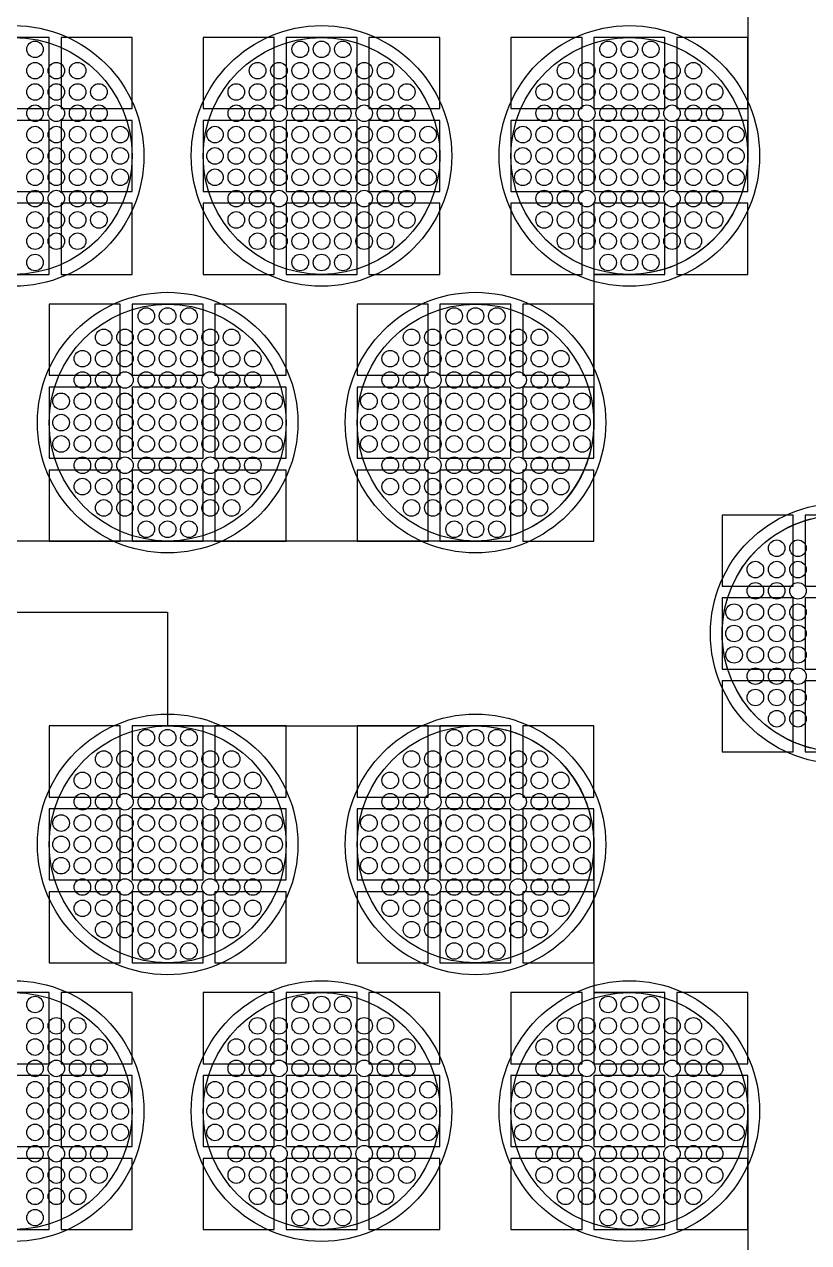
# Model space of a CAD drawing. Extents: x -49 to 54, y -38 to 38.
# Drawn here: x 2.12 to 5.43, y 14.71 to 19.85 of the extents above; entities that cross this region are included whole.
import ezdxf

# ---------------------------------------------------------------- set-up
doc = ezdxf.new("R2010")
doc.units = 0
for name, color, linetype in [('BACK_LAYER', 5, 'CONTINUOUS'), ('COND_LAYER_LOWER_ELECTRODE', 6, 'CONTINUOUS'), ('CONDUCTIVE_LAYER_BACK_LAYER', 2, 'CONTINUOUS'), ('EMITTER', 3, 'CONTINUOUS'), ('LOWER_ELECTRODE', 1, 'CONTINUOUS')]:
    doc.layers.add(name, color=color, linetype=linetype)

msp = doc.modelspace()

# ---------------------------------------------------------------- linework, layer by layer
at = {"layer": 'BACK_LAYER'}
for points in [[(1.9209, 19.4962), (2.2209, 19.4962), (2.2209, 19.7962), (1.9209, 19.7962)], [(2.2709, 19.4962), (2.5709, 19.4962), (2.5709, 19.7962), (2.2709, 19.7962)], [(2.8709, 19.4962), (3.1709, 19.4962), (3.1709, 19.7962), (2.8709, 19.7962)], [(3.2209, 19.4962), (3.5209, 19.4962), (3.5209, 19.7962), (3.2209, 19.7962)], [(3.5709, 19.4962), (3.8709, 19.4962), (3.8709, 19.7962), (3.5709, 19.7962)], [(4.1709, 19.4962), (4.4709, 19.4962), (4.4709, 19.7962), (4.1709, 19.7962)], [(4.5209, 19.4962), (4.8209, 19.4962), (4.8209, 19.7962), (4.5209, 19.7962)], [(4.8709, 19.4962), (5.1709, 19.4962), (5.1709, 19.7962), (4.8709, 19.7962)], [(1.9209, 19.1462), (2.2209, 19.1462), (2.2209, 19.4462), (1.9209, 19.4462)], [(2.2709, 19.1462), (2.5709, 19.1462), (2.5709, 19.4462), (2.2709, 19.4462)], [(2.8709, 19.1462), (3.1709, 19.1462), (3.1709, 19.4462), (2.8709, 19.4462)], [(3.2209, 19.1462), (3.5209, 19.1462), (3.5209, 19.4462), (3.2209, 19.4462)], [(3.5709, 19.1462), (3.8709, 19.1462), (3.8709, 19.4462), (3.5709, 19.4462)], [(4.1709, 19.1462), (4.4709, 19.1462), (4.4709, 19.4462), (4.1709, 19.4462)], [(4.5209, 19.1462), (4.8209, 19.1462), (4.8209, 19.4462), (4.5209, 19.4462)], [(4.8709, 19.1462), (5.1709, 19.1462), (5.1709, 19.4462), (4.8709, 19.4462)], [(1.9209, 18.7962), (2.2209, 18.7962), (2.2209, 19.0962), (1.9209, 19.0962)], [(2.2709, 18.7962), (2.5709, 18.7962), (2.5709, 19.0962), (2.2709, 19.0962)], [(2.8709, 18.7962), (3.1709, 18.7962), (3.1709, 19.0962), (2.8709, 19.0962)], [(3.2209, 18.7962), (3.5209, 18.7962), (3.5209, 19.0962), (3.2209, 19.0962)], [(3.5709, 18.7962), (3.8709, 18.7962), (3.8709, 19.0962), (3.5709, 19.0962)], [(4.1709, 18.7962), (4.4709, 18.7962), (4.4709, 19.0962), (4.1709, 19.0962)], [(4.5209, 18.7962), (4.8209, 18.7962), (4.8209, 19.0962), (4.5209, 19.0962)], [(4.8709, 18.7962), (5.1709, 18.7962), (5.1709, 19.0962), (4.8709, 19.0962)], [(2.2209, 18.3704), (2.5209, 18.3704), (2.5209, 18.6704), (2.2209, 18.6704)], [(2.5709, 18.3704), (2.8709, 18.3704), (2.8709, 18.6704), (2.5709, 18.6704)], [(2.9209, 18.3704), (3.2209, 18.3704), (3.2209, 18.6704), (2.9209, 18.6704)], [(3.5209, 18.3704), (3.8209, 18.3704), (3.8209, 18.6704), (3.5209, 18.6704)], [(3.8709, 18.3704), (4.1709, 18.3704), (4.1709, 18.6704), (3.8709, 18.6704)], [(4.2209, 18.3704), (4.5209, 18.3704), (4.5209, 18.6704), (4.2209, 18.6704)], [(2.2209, 18.0204), (2.5209, 18.0204), (2.5209, 18.3204), (2.2209, 18.3204)], [(2.5709, 18.0204), (2.8709, 18.0204), (2.8709, 18.3204), (2.5709, 18.3204)], [(2.9209, 18.0204), (3.2209, 18.0204), (3.2209, 18.3204), (2.9209, 18.3204)], [(3.5209, 18.0204), (3.8209, 18.0204), (3.8209, 18.3204), (3.5209, 18.3204)], [(3.8709, 18.0204), (4.1709, 18.0204), (4.1709, 18.3204), (3.8709, 18.3204)], [(4.2209, 18.0204), (4.5209, 18.0204), (4.5209, 18.3204), (4.2209, 18.3204)], [(2.2209, 17.6704), (2.5209, 17.6704), (2.5209, 17.9704), (2.2209, 17.9704)], [(2.5709, 17.6704), (2.8709, 17.6704), (2.8709, 17.9704), (2.5709, 17.9704)], [(2.9209, 17.6704), (3.2209, 17.6704), (3.2209, 17.9704), (2.9209, 17.9704)], [(3.5209, 17.6704), (3.8209, 17.6704), (3.8209, 17.9704), (3.5209, 17.9704)], [(3.8709, 17.6704), (4.1709, 17.6704), (4.1709, 17.9704), (3.8709, 17.9704)], [(4.2209, 17.6704), (4.5209, 17.6704), (4.5209, 17.9704), (4.2209, 17.9704)], [(5.0628, 17.4802), (5.3628, 17.4802), (5.3628, 17.7802), (5.0628, 17.7802)], [(5.4128, 17.4802), (5.7128, 17.4802), (5.7128, 17.7802), (5.4128, 17.7802)], [(5.0628, 17.1302), (5.3628, 17.1302), (5.3628, 17.4302), (5.0628, 17.4302)], [(5.4128, 17.1302), (5.7128, 17.1302), (5.7128, 17.4302), (5.4128, 17.4302)], [(5.0628, 16.7802), (5.3628, 16.7802), (5.3628, 17.0802), (5.0628, 17.0802)], [(5.4128, 16.7802), (5.7128, 16.7802), (5.7128, 17.0802), (5.4128, 17.0802)], [(2.2209, 16.59), (2.5209, 16.59), (2.5209, 16.89), (2.2209, 16.89)], [(2.5709, 16.59), (2.8709, 16.59), (2.8709, 16.89), (2.5709, 16.89)], [(2.9209, 16.59), (3.2209, 16.59), (3.2209, 16.89), (2.9209, 16.89)], [(3.5209, 16.59), (3.8209, 16.59), (3.8209, 16.89), (3.5209, 16.89)], [(3.8709, 16.59), (4.1709, 16.59), (4.1709, 16.89), (3.8709, 16.89)], [(4.2209, 16.59), (4.5209, 16.59), (4.5209, 16.89), (4.2209, 16.89)], [(2.2209, 16.24), (2.5209, 16.24), (2.5209, 16.54), (2.2209, 16.54)], [(2.5709, 16.24), (2.8709, 16.24), (2.8709, 16.54), (2.5709, 16.54)], [(2.9209, 16.24), (3.2209, 16.24), (3.2209, 16.54), (2.9209, 16.54)], [(3.5209, 16.24), (3.8209, 16.24), (3.8209, 16.54), (3.5209, 16.54)], [(3.8709, 16.24), (4.1709, 16.24), (4.1709, 16.54), (3.8709, 16.54)], [(4.2209, 16.24), (4.5209, 16.24), (4.5209, 16.54), (4.2209, 16.54)], [(2.2209, 15.89), (2.5209, 15.89), (2.5209, 16.19), (2.2209, 16.19)], [(2.5709, 15.89), (2.8709, 15.89), (2.8709, 16.19), (2.5709, 16.19)], [(2.9209, 15.89), (3.2209, 15.89), (3.2209, 16.19), (2.9209, 16.19)], [(3.5209, 15.89), (3.8209, 15.89), (3.8209, 16.19), (3.5209, 16.19)], [(3.8709, 15.89), (4.1709, 15.89), (4.1709, 16.19), (3.8709, 16.19)], [(4.2209, 15.89), (4.5209, 15.89), (4.5209, 16.19), (4.2209, 16.19)], [(1.9209, 15.4642), (2.2209, 15.4642), (2.2209, 15.7642), (1.9209, 15.7642)], [(2.2709, 15.4642), (2.5709, 15.4642), (2.5709, 15.7642), (2.2709, 15.7642)], [(2.8709, 15.4642), (3.1709, 15.4642), (3.1709, 15.7642), (2.8709, 15.7642)], [(3.2209, 15.4642), (3.5209, 15.4642), (3.5209, 15.7642), (3.2209, 15.7642)], [(3.5709, 15.4642), (3.8709, 15.4642), (3.8709, 15.7642), (3.5709, 15.7642)], [(4.1709, 15.4642), (4.4709, 15.4642), (4.4709, 15.7642), (4.1709, 15.7642)], [(4.5209, 15.4642), (4.8209, 15.4642), (4.8209, 15.7642), (4.5209, 15.7642)], [(4.8709, 15.4642), (5.1709, 15.4642), (5.1709, 15.7642), (4.8709, 15.7642)], [(1.9209, 15.1142), (2.2209, 15.1142), (2.2209, 15.4142), (1.9209, 15.4142)], [(2.2709, 15.1142), (2.5709, 15.1142), (2.5709, 15.4142), (2.2709, 15.4142)], [(2.8709, 15.1142), (3.1709, 15.1142), (3.1709, 15.4142), (2.8709, 15.4142)], [(3.2209, 15.1142), (3.5209, 15.1142), (3.5209, 15.4142), (3.2209, 15.4142)], [(3.5709, 15.1142), (3.8709, 15.1142), (3.8709, 15.4142), (3.5709, 15.4142)], [(4.1709, 15.1142), (4.4709, 15.1142), (4.4709, 15.4142), (4.1709, 15.4142)], [(4.5209, 15.1142), (4.8209, 15.1142), (4.8209, 15.4142), (4.5209, 15.4142)], [(4.8709, 15.1142), (5.1709, 15.1142), (5.1709, 15.4142), (4.8709, 15.4142)], [(1.9209, 14.7642), (2.2209, 14.7642), (2.2209, 15.0642), (1.9209, 15.0642)], [(2.2709, 14.7642), (2.5709, 14.7642), (2.5709, 15.0642), (2.2709, 15.0642)], [(2.8709, 14.7642), (3.1709, 14.7642), (3.1709, 15.0642), (2.8709, 15.0642)], [(3.2209, 14.7642), (3.5209, 14.7642), (3.5209, 15.0642), (3.2209, 15.0642)], [(3.5709, 14.7642), (3.8709, 14.7642), (3.8709, 15.0642), (3.5709, 15.0642)], [(4.1709, 14.7642), (4.4709, 14.7642), (4.4709, 15.0642), (4.1709, 15.0642)], [(4.5209, 14.7642), (4.8209, 14.7642), (4.8209, 15.0642), (4.5209, 15.0642)], [(4.8709, 14.7642), (5.1709, 14.7642), (5.1709, 15.0642), (4.8709, 15.0642)]]:
    msp.add_lwpolyline(points, close=True, dxfattribs=at)
at = {"layer": 'COND_LAYER_LOWER_ELECTRODE'}
for centre in [(2.0709, 19.2962), (3.3709, 19.2962), (4.6709, 19.2962), (2.7209, 18.1704), (4.0209, 18.1704), (5.5628, 17.2802), (2.7209, 16.39), (4.0209, 16.39), (2.0709, 15.2642), (3.3709, 15.2642), (4.6709, 15.2642)]:
    msp.add_circle(centre, 0.55, dxfattribs=at)
at = {"layer": 'CONDUCTIVE_LAYER_BACK_LAYER'}
for points in [[(5.1709, 19.9222), (5.1709, 19.2962), (5.1705, 19.2764), (5.1693, 19.2565), (5.1674, 19.2367), (5.1646, 19.217), (5.1611, 19.1975), (5.1568, 19.1781), (5.1517, 19.1589), (5.1458, 19.1398), (5.1392, 19.1211), (5.1319, 19.1026), (5.1238, 19.0844), (5.1151, 19.0666), (5.1056, 19.0491), (5.0954, 19.032), (5.0846, 19.0154), (5.0731, 18.9991), (5.061, 18.9834), (5.0482, 18.9681), (5.0349, 18.9534), (5.021, 18.9392), (5.0065, 18.9256), (4.9915, 18.9125), (4.976, 18.9001), (4.96, 18.8883), (4.9435, 18.8771), (4.9266, 18.8666), (4.9094, 18.8568), (4.8917, 18.8476), (4.8737, 18.8392), (4.8554, 18.8315), (4.8367, 18.8245), (4.8179, 18.8183), (4.7987, 18.8129), (4.7794, 18.8082), (4.7599, 18.8042), (4.7403, 18.8011), (4.7206, 18.7987), (4.7007, 18.7971), (4.6809, 18.7963), (4.5209, 18.7963), (4.5209, 18.1704), (4.5205, 18.1505), (4.5193, 18.1307), (4.5174, 18.1109), (4.5146, 18.0912), (4.5111, 18.0717), (4.5068, 18.0522), (4.5017, 18.033), (4.4958, 18.014), (4.4892, 17.9953), (4.4819, 17.9768), (4.4738, 17.9586), (4.4651, 17.9408), (4.4556, 17.9233), (4.4454, 17.9062), (4.4346, 17.8895), (4.4231, 17.8733), (4.411, 17.8576), (4.3982, 17.8423), (4.3849, 17.8276), (4.371, 17.8134), (4.3565, 17.7997), (4.3415, 17.7867), (4.326, 17.7742), (4.31, 17.7624), (4.2935, 17.7513), (4.2766, 17.7408), (4.2594, 17.7309), (4.2417, 17.7218), (4.2237, 17.7134), (4.2054, 17.7057), (4.1867, 17.6987), (4.1679, 17.6925), (4.1487, 17.687), (4.1294, 17.6823), (4.1099, 17.6784), (4.0903, 17.6752), (4.0706, 17.6729), (4.0507, 17.6713), (4.0309, 17.6705), (1.411, 17.6705)], [(5.435, 16.7968), (5.4159, 16.8023), (5.397, 16.8085), (5.3784, 16.8155), (5.36, 16.8232), (5.342, 16.8316), (5.3244, 16.8407), (5.3071, 16.8506), (5.2902, 16.8611), (5.2737, 16.8722), (5.2578, 16.884), (5.2422, 16.8965), (5.2272, 16.9095), (5.2128, 16.9232), (5.1988, 16.9374), (5.1855, 16.9521), (5.1728, 16.9674), (5.1606, 16.9831), (5.1491, 16.9993), (5.1383, 17.016), (5.1281, 17.0331), (5.1186, 17.0506), (5.1099, 17.0684), (5.1018, 17.0866), (5.0945, 17.1051), (5.0879, 17.1238), (5.082, 17.1428), (5.077, 17.162), (5.0726, 17.1815), (5.0691, 17.201), (5.0663, 17.2207), (5.0644, 17.2405), (5.0632, 17.2603), (5.0628, 17.2802), (5.0632, 17.3001), (5.0644, 17.3199), (5.0663, 17.3397), (5.0691, 17.3594), (5.0726, 17.379), (5.077, 17.3984), (5.082, 17.4176), (5.0879, 17.4366), (5.0945, 17.4554), (5.1018, 17.4739), (5.1099, 17.492), (5.1186, 17.5099), (5.1281, 17.5273), (5.1383, 17.5444), (5.1491, 17.5611), (5.1606, 17.5773), (5.1728, 17.5931), (5.1855, 17.6083), (5.1988, 17.6231), (5.2128, 17.6373), (5.2272, 17.6509), (5.2422, 17.664), (5.2578, 17.6764), (5.2737, 17.6882), (5.2902, 17.6994), (5.3071, 17.7099), (5.3244, 17.7197), (5.342, 17.7288), (5.36, 17.7373), (5.3784, 17.745), (5.397, 17.7519), (5.4159, 17.7581), (5.435, 17.7636)], [(0.964, 17.3704), (2.7209, 17.3704), (2.7209, 16.8899), (4.0309, 16.8899), (4.0507, 16.8891), (4.0706, 16.8876), (4.0903, 16.8852), (4.1099, 16.882), (4.1294, 16.8781), (4.1487, 16.8734), (4.1679, 16.868), (4.1867, 16.8617), (4.2054, 16.8548), (4.2237, 16.8471), (4.2417, 16.8386), (4.2594, 16.8295), (4.2766, 16.8197), (4.2935, 16.8092), (4.31, 16.798), (4.326, 16.7862), (4.3415, 16.7738), (4.3565, 16.7607), (4.371, 16.7471), (4.3849, 16.7329), (4.3982, 16.7181), (4.411, 16.7029), (4.4231, 16.6871), (4.4346, 16.6709), (4.4454, 16.6542), (4.4556, 16.6372), (4.4651, 16.6197), (4.4738, 16.6018), (4.4819, 16.5837), (4.4892, 16.5652), (4.4958, 16.5464), (4.5017, 16.5274), (4.5068, 16.5082), (4.5111, 16.4888), (4.5146, 16.4692), (4.5174, 16.4495), (4.5193, 16.4298), (4.5205, 16.4099), (4.5209, 16.39), (4.5209, 15.7641), (4.6809, 15.7641), (4.7007, 15.7633), (4.7206, 15.7617), (4.7403, 15.7594), (4.7599, 15.7562), (4.7794, 15.7523), (4.7987, 15.7476), (4.8179, 15.7421), (4.8367, 15.7359), (4.8554, 15.7289), (4.8737, 15.7212), (4.8917, 15.7128), (4.9094, 15.7037), (4.9266, 15.6939), (4.9435, 15.6834), (4.96, 15.6722), (4.976, 15.6604), (4.9915, 15.6479), (5.0065, 15.6349), (5.021, 15.6212), (5.0349, 15.607), (5.0482, 15.5923), (5.061, 15.577), (5.0731, 15.5613), (5.0846, 15.5451), (5.0954, 15.5284), (5.1056, 15.5113), (5.1151, 15.4938), (5.1238, 15.476), (5.1319, 15.4578), (5.1392, 15.4394), (5.1458, 15.4206), (5.1517, 15.4016), (5.1568, 15.3824), (5.1611, 15.363), (5.1646, 15.3434), (5.1674, 15.3237), (5.1693, 15.3039), (5.1705, 15.2841), (5.1709, 15.2642), (5.1709, 14.6383)]]:
    msp.add_lwpolyline(points, dxfattribs=at)
at = {"layer": 'EMITTER'}
for centre in [(2.0709, 19.2962), (3.3709, 19.2962), (4.6709, 19.2962), (2.7209, 18.1704), (4.0209, 18.1704), (5.5628, 17.2802), (2.7209, 16.39), (4.0209, 16.39), (2.0709, 15.2642), (3.3709, 15.2642), (4.6709, 15.2642)]:
    msp.add_circle(centre, 0.5, dxfattribs=at)
at = {"layer": 'LOWER_ELECTRODE'}
for centre in [(2.1609, 19.7462), (3.2809, 19.7462), (3.3709, 19.7462), (3.4609, 19.7462), (4.5809, 19.7462), (4.6709, 19.7462), (4.7609, 19.7462), (2.1609, 19.6562), (2.2509, 19.6562), (2.3409, 19.6562), (3.1009, 19.6562), (3.1909, 19.6562), (3.2809, 19.6562), (3.3709, 19.6562), (3.4609, 19.6562), (3.5509, 19.6562), (3.6409, 19.6562), (4.4009, 19.6562), (4.4909, 19.6562), (4.5809, 19.6562), (4.6709, 19.6562), (4.7609, 19.6562), (4.8509, 19.6562), (4.9409, 19.6562), (2.1609, 19.5662), (2.2509, 19.5662), (2.3409, 19.5662), (2.4309, 19.5662), (3.0109, 19.5662), (3.1009, 19.5662), (3.1909, 19.5662), (3.2809, 19.5662), (3.3709, 19.5662), (3.4609, 19.5662), (3.5509, 19.5662), (3.6409, 19.5662), (3.7309, 19.5662), (4.3109, 19.5662), (4.4009, 19.5662), (4.4909, 19.5662), (4.5809, 19.5662), (4.6709, 19.5662), (4.7609, 19.5662), (4.8509, 19.5662), (4.9409, 19.5662), (5.0309, 19.5662), (2.1609, 19.4762), (2.2509, 19.4762), (2.3409, 19.4762), (2.4309, 19.4762), (3.0109, 19.4762), (3.1009, 19.4762), (3.1909, 19.4762), (3.2809, 19.4762), (3.3709, 19.4762), (3.4609, 19.4762), (3.5509, 19.4762), (3.6409, 19.4762), (3.7309, 19.4762), (4.3109, 19.4762), (4.4009, 19.4762), (4.4909, 19.4762), (4.5809, 19.4762), (4.6709, 19.4762), (4.7609, 19.4762), (4.8509, 19.4762), (4.9409, 19.4762), (5.0309, 19.4762), (2.1609, 19.3862), (2.2509, 19.3862), (2.3409, 19.3862), (2.4309, 19.3862), (2.5209, 19.3862), (2.9209, 19.3862), (3.0109, 19.3862), (3.1009, 19.3862), (3.1909, 19.3862), (3.2809, 19.3862), (3.3709, 19.3862), (3.4609, 19.3862), (3.5509, 19.3862), (3.6409, 19.3862), (3.7309, 19.3862), (3.8209, 19.3862), (4.2209, 19.3862), (4.3109, 19.3862), (4.4009, 19.3862), (4.4909, 19.3862), (4.5809, 19.3862), (4.6709, 19.3862), (4.7609, 19.3862), (4.8509, 19.3862), (4.9409, 19.3862), (5.0309, 19.3862), (5.1209, 19.3862), (2.1609, 19.2962), (2.2509, 19.2962), (2.3409, 19.2962), (2.4309, 19.2962), (2.5209, 19.2962), (2.9209, 19.2962), (3.0109, 19.2962), (3.1009, 19.2962), (3.1909, 19.2962), (3.2809, 19.2962), (3.3709, 19.2962), (3.4609, 19.2962), (3.5509, 19.2962), (3.6409, 19.2962), (3.7309, 19.2962), (3.8209, 19.2962), (4.2209, 19.2962), (4.3109, 19.2962), (4.4009, 19.2962), (4.4909, 19.2962), (4.5809, 19.2962), (4.6709, 19.2962), (4.7609, 19.2962), (4.8509, 19.2962), (4.9409, 19.2962), (5.0309, 19.2962), (5.1209, 19.2962), (2.1609, 19.2062), (2.2509, 19.2062), (2.3409, 19.2062), (2.4309, 19.2062), (2.5209, 19.2062), (2.9209, 19.2062), (3.0109, 19.2062), (3.1009, 19.2062), (3.1909, 19.2062), (3.2809, 19.2062), (3.3709, 19.2062), (3.4609, 19.2062), (3.5509, 19.2062), (3.6409, 19.2062), (3.7309, 19.2062), (3.8209, 19.2062), (4.2209, 19.2062), (4.3109, 19.2062), (4.4009, 19.2062), (4.4909, 19.2062), (4.5809, 19.2062), (4.6709, 19.2062), (4.7609, 19.2062), (4.8509, 19.2062), (4.9409, 19.2062), (5.0309, 19.2062), (5.1209, 19.2062), (2.1609, 19.1162), (2.2509, 19.1162), (2.3409, 19.1162), (2.4309, 19.1162), (3.0109, 19.1162), (3.1009, 19.1162), (3.1909, 19.1162), (3.2809, 19.1162), (3.3709, 19.1162), (3.4609, 19.1162), (3.5509, 19.1162), (3.6409, 19.1162), (3.7309, 19.1162), (4.3109, 19.1162), (4.4009, 19.1162), (4.4909, 19.1162), (4.5809, 19.1162), (4.6709, 19.1162), (4.7609, 19.1162), (4.8509, 19.1162), (4.9409, 19.1162), (5.0309, 19.1162), (2.1609, 19.0262), (2.2509, 19.0262), (2.3409, 19.0262), (2.4309, 19.0262), (3.0109, 19.0262), (3.1009, 19.0262), (3.1909, 19.0262), (3.2809, 19.0262), (3.3709, 19.0262), (3.4609, 19.0262), (3.5509, 19.0262), (3.6409, 19.0262), (3.7309, 19.0262), (4.3109, 19.0262), (4.4009, 19.0262), (4.4909, 19.0262), (4.5809, 19.0262), (4.6709, 19.0262), (4.7609, 19.0262), (4.8509, 19.0262), (4.9409, 19.0262), (5.0309, 19.0262), (2.1609, 18.9362), (2.2509, 18.9362), (2.3409, 18.9362), (3.1009, 18.9362), (3.1909, 18.9362), (3.2809, 18.9362), (3.3709, 18.9362), (3.4609, 18.9362), (3.5509, 18.9362), (3.6409, 18.9362), (4.4009, 18.9362), (4.4909, 18.9362), (4.5809, 18.9362), (4.6709, 18.9362), (4.7609, 18.9362), (4.8509, 18.9362), (4.9409, 18.9362), (2.1609, 18.8462), (3.2809, 18.8462), (3.3709, 18.8462), (3.4609, 18.8462), (4.5809, 18.8462), (4.6709, 18.8462), (4.7609, 18.8462), (2.6309, 18.6204), (2.7209, 18.6204), (2.8109, 18.6204), (3.9309, 18.6204), (4.0209, 18.6204), (4.1109, 18.6204), (2.4509, 18.5304), (2.5409, 18.5304), (2.6309, 18.5304), (2.7209, 18.5304), (2.8109, 18.5304), (2.9009, 18.5304), (2.9909, 18.5304), (3.7509, 18.5304), (3.8409, 18.5304), (3.9309, 18.5304), (4.0209, 18.5304), (4.1109, 18.5304), (4.2009, 18.5304), (4.2909, 18.5304), (2.3609, 18.4404), (2.4509, 18.4404), (2.5409, 18.4404), (2.6309, 18.4404), (2.7209, 18.4404), (2.8109, 18.4404), (2.9009, 18.4404), (2.9909, 18.4404), (3.0809, 18.4404), (3.6609, 18.4404), (3.7509, 18.4404), (3.8409, 18.4404), (3.9309, 18.4404), (4.0209, 18.4404), (4.1109, 18.4404), (4.2009, 18.4404), (4.2909, 18.4404), (4.3809, 18.4404), (2.3609, 18.3504), (2.4509, 18.3504), (2.5409, 18.3504), (2.6309, 18.3504), (2.7209, 18.3504), (2.8109, 18.3504), (2.9009, 18.3504), (2.9909, 18.3504), (3.0809, 18.3504), (3.6609, 18.3504), (3.7509, 18.3504), (3.8409, 18.3504), (3.9309, 18.3504), (4.0209, 18.3504), (4.1109, 18.3504), (4.2009, 18.3504), (4.2909, 18.3504), (4.3809, 18.3504), (2.2709, 18.2604), (2.3609, 18.2604), (2.4509, 18.2604), (2.5409, 18.2604), (2.6309, 18.2604), (2.7209, 18.2604), (2.8109, 18.2604), (2.9009, 18.2604), (2.9909, 18.2604), (3.0809, 18.2604), (3.1709, 18.2604), (3.5709, 18.2604), (3.6609, 18.2604), (3.7509, 18.2604), (3.8409, 18.2604), (3.9309, 18.2604), (4.0209, 18.2604), (4.1109, 18.2604), (4.2009, 18.2604), (4.2909, 18.2604), (4.3809, 18.2604), (4.4709, 18.2604), (2.2709, 18.1704), (2.3609, 18.1704), (2.4509, 18.1704), (2.5409, 18.1704), (2.6309, 18.1704), (2.7209, 18.1704), (2.8109, 18.1704), (2.9009, 18.1704), (2.9909, 18.1704), (3.0809, 18.1704), (3.1709, 18.1704), (3.5709, 18.1704), (3.6609, 18.1704), (3.7509, 18.1704), (3.8409, 18.1704), (3.9309, 18.1704), (4.0209, 18.1704), (4.1109, 18.1704), (4.2009, 18.1704), (4.2909, 18.1704), (4.3809, 18.1704), (4.4709, 18.1704), (2.2709, 18.0804), (2.3609, 18.0804), (2.4509, 18.0804), (2.5409, 18.0804), (2.6309, 18.0804), (2.7209, 18.0804), (2.8109, 18.0804), (2.9009, 18.0804), (2.9909, 18.0804), (3.0809, 18.0804), (3.1709, 18.0804), (3.5709, 18.0804), (3.6609, 18.0804), (3.7509, 18.0804), (3.8409, 18.0804), (3.9309, 18.0804), (4.0209, 18.0804), (4.1109, 18.0804), (4.2009, 18.0804), (4.2909, 18.0804), (4.3809, 18.0804), (4.4709, 18.0804), (2.3609, 17.9904), (2.4509, 17.9904), (2.5409, 17.9904), (2.6309, 17.9904), (2.7209, 17.9904), (2.8109, 17.9904), (2.9009, 17.9904), (2.9909, 17.9904), (3.0809, 17.9904), (3.6609, 17.9904), (3.7509, 17.9904), (3.8409, 17.9904), (3.9309, 17.9904), (4.0209, 17.9904), (4.1109, 17.9904), (4.2009, 17.9904), (4.2909, 17.9904), (4.3809, 17.9904), (2.3609, 17.9004), (2.4509, 17.9004), (2.5409, 17.9004), (2.6309, 17.9004), (2.7209, 17.9004), (2.8109, 17.9004), (2.9009, 17.9004), (2.9909, 17.9004), (3.0809, 17.9004), (3.6609, 17.9004), (3.7509, 17.9004), (3.8409, 17.9004), (3.9309, 17.9004), (4.0209, 17.9004), (4.1109, 17.9004), (4.2009, 17.9004), (4.2909, 17.9004), (4.3809, 17.9004), (2.4509, 17.8104), (2.5409, 17.8104), (2.6309, 17.8104), (2.7209, 17.8104), (2.8109, 17.8104), (2.9009, 17.8104), (2.9909, 17.8104), (3.7509, 17.8104), (3.8409, 17.8104), (3.9309, 17.8104), (4.0209, 17.8104), (4.1109, 17.8104), (4.2009, 17.8104), (4.2909, 17.8104), (2.6309, 17.7204), (2.7209, 17.7204), (2.8109, 17.7204), (3.9309, 17.7204), (4.0209, 17.7204), (4.1109, 17.7204), (5.2928, 17.6402), (5.3828, 17.6402), (5.2028, 17.5502), (5.2928, 17.5502), (5.3828, 17.5502), (5.2028, 17.4602), (5.2928, 17.4602), (5.3828, 17.4602), (5.1128, 17.3702), (5.2028, 17.3702), (5.2928, 17.3702), (5.3828, 17.3702), (5.1128, 17.2802), (5.2028, 17.2802), (5.2928, 17.2802), (5.3828, 17.2802), (5.1128, 17.1902), (5.2028, 17.1902), (5.2928, 17.1902), (5.3828, 17.1902), (5.2028, 17.1002), (5.2928, 17.1002), (5.3828, 17.1002), (5.2028, 17.0102), (5.2928, 17.0102), (5.3828, 17.0102), (5.2928, 16.9202), (5.3828, 16.9202), (2.6309, 16.84), (2.7209, 16.84), (2.8109, 16.84), (3.9309, 16.84), (4.0209, 16.84), (4.1109, 16.84), (2.4509, 16.75), (2.5409, 16.75), (2.6309, 16.75), (2.7209, 16.75), (2.8109, 16.75), (2.9009, 16.75), (2.9909, 16.75), (3.7509, 16.75), (3.8409, 16.75), (3.9309, 16.75), (4.0209, 16.75), (4.1109, 16.75), (4.2009, 16.75), (4.2909, 16.75), (2.3609, 16.66), (2.4509, 16.66), (2.5409, 16.66), (2.6309, 16.66), (2.7209, 16.66), (2.8109, 16.66), (2.9009, 16.66), (2.9909, 16.66), (3.0809, 16.66), (3.6609, 16.66), (3.7509, 16.66), (3.8409, 16.66), (3.9309, 16.66), (4.0209, 16.66), (4.1109, 16.66), (4.2009, 16.66), (4.2909, 16.66), (4.3809, 16.66), (2.3609, 16.57), (2.4509, 16.57), (2.5409, 16.57), (2.6309, 16.57), (2.7209, 16.57), (2.8109, 16.57), (2.9009, 16.57), (2.9909, 16.57), (3.0809, 16.57), (3.6609, 16.57), (3.7509, 16.57), (3.8409, 16.57), (3.9309, 16.57), (4.0209, 16.57), (4.1109, 16.57), (4.2009, 16.57), (4.2909, 16.57), (4.3809, 16.57), (2.2709, 16.48), (2.3609, 16.48), (2.4509, 16.48), (2.5409, 16.48), (2.6309, 16.48), (2.7209, 16.48), (2.8109, 16.48), (2.9009, 16.48), (2.9909, 16.48), (3.0809, 16.48), (3.1709, 16.48), (3.5709, 16.48), (3.6609, 16.48), (3.7509, 16.48), (3.8409, 16.48), (3.9309, 16.48), (4.0209, 16.48), (4.1109, 16.48), (4.2009, 16.48), (4.2909, 16.48), (4.3809, 16.48), (4.4709, 16.48), (2.2709, 16.39), (2.3609, 16.39), (2.4509, 16.39), (2.5409, 16.39), (2.6309, 16.39), (2.7209, 16.39), (2.8109, 16.39), (2.9009, 16.39), (2.9909, 16.39), (3.0809, 16.39), (3.1709, 16.39), (3.5709, 16.39), (3.6609, 16.39), (3.7509, 16.39), (3.8409, 16.39), (3.9309, 16.39), (4.0209, 16.39), (4.1109, 16.39), (4.2009, 16.39), (4.2909, 16.39), (4.3809, 16.39), (4.4709, 16.39), (2.2709, 16.3), (2.3609, 16.3), (2.4509, 16.3), (2.5409, 16.3), (2.6309, 16.3), (2.7209, 16.3), (2.8109, 16.3), (2.9009, 16.3), (2.9909, 16.3), (3.0809, 16.3), (3.1709, 16.3), (3.5709, 16.3), (3.6609, 16.3), (3.7509, 16.3), (3.8409, 16.3), (3.9309, 16.3), (4.0209, 16.3), (4.1109, 16.3), (4.2009, 16.3), (4.2909, 16.3), (4.3809, 16.3), (4.4709, 16.3), (2.3609, 16.21), (2.4509, 16.21), (2.5409, 16.21), (2.6309, 16.21), (2.7209, 16.21), (2.8109, 16.21), (2.9009, 16.21), (2.9909, 16.21), (3.0809, 16.21), (3.6609, 16.21), (3.7509, 16.21), (3.8409, 16.21), (3.9309, 16.21), (4.0209, 16.21), (4.1109, 16.21), (4.2009, 16.21), (4.2909, 16.21), (4.3809, 16.21), (2.3609, 16.12), (2.4509, 16.12), (2.5409, 16.12), (2.6309, 16.12), (2.7209, 16.12), (2.8109, 16.12), (2.9009, 16.12), (2.9909, 16.12), (3.0809, 16.12), (3.6609, 16.12), (3.7509, 16.12), (3.8409, 16.12), (3.9309, 16.12), (4.0209, 16.12), (4.1109, 16.12), (4.2009, 16.12), (4.2909, 16.12), (4.3809, 16.12), (2.4509, 16.03), (2.5409, 16.03), (2.6309, 16.03), (2.7209, 16.03), (2.8109, 16.03), (2.9009, 16.03), (2.9909, 16.03), (3.7509, 16.03), (3.8409, 16.03), (3.9309, 16.03), (4.0209, 16.03), (4.1109, 16.03), (4.2009, 16.03), (4.2909, 16.03), (2.6309, 15.94), (2.7209, 15.94), (2.8109, 15.94), (3.9309, 15.94), (4.0209, 15.94), (4.1109, 15.94), (2.1609, 15.7142), (3.2809, 15.7142), (3.3709, 15.7142), (3.4609, 15.7142), (4.5809, 15.7142), (4.6709, 15.7142), (4.7609, 15.7142), (2.1609, 15.6242), (2.2509, 15.6242), (2.3409, 15.6242), (3.1009, 15.6242), (3.1909, 15.6242), (3.2809, 15.6242), (3.3709, 15.6242), (3.4609, 15.6242), (3.5509, 15.6242), (3.6409, 15.6242), (4.4009, 15.6242), (4.4909, 15.6242), (4.5809, 15.6242), (4.6709, 15.6242), (4.7609, 15.6242), (4.8509, 15.6242), (4.9409, 15.6242), (2.1609, 15.5342), (2.2509, 15.5342), (2.3409, 15.5342), (2.4309, 15.5342), (3.0109, 15.5342), (3.1009, 15.5342), (3.1909, 15.5342), (3.2809, 15.5342), (3.3709, 15.5342), (3.4609, 15.5342), (3.5509, 15.5342), (3.6409, 15.5342), (3.7309, 15.5342), (4.3109, 15.5342), (4.4009, 15.5342), (4.4909, 15.5342), (4.5809, 15.5342), (4.6709, 15.5342), (4.7609, 15.5342), (4.8509, 15.5342), (4.9409, 15.5342), (5.0309, 15.5342), (2.1609, 15.4442), (2.2509, 15.4442), (2.3409, 15.4442), (2.4309, 15.4442), (3.0109, 15.4442), (3.1009, 15.4442), (3.1909, 15.4442), (3.2809, 15.4442), (3.3709, 15.4442), (3.4609, 15.4442), (3.5509, 15.4442), (3.6409, 15.4442), (3.7309, 15.4442), (4.3109, 15.4442), (4.4009, 15.4442), (4.4909, 15.4442), (4.5809, 15.4442), (4.6709, 15.4442), (4.7609, 15.4442), (4.8509, 15.4442), (4.9409, 15.4442), (5.0309, 15.4442), (2.1609, 15.3542), (2.2509, 15.3542), (2.3409, 15.3542), (2.4309, 15.3542), (2.5209, 15.3542), (2.9209, 15.3542), (3.0109, 15.3542), (3.1009, 15.3542), (3.1909, 15.3542), (3.2809, 15.3542), (3.3709, 15.3542), (3.4609, 15.3542), (3.5509, 15.3542), (3.6409, 15.3542), (3.7309, 15.3542), (3.8209, 15.3542), (4.2209, 15.3542), (4.3109, 15.3542), (4.4009, 15.3542), (4.4909, 15.3542), (4.5809, 15.3542), (4.6709, 15.3542), (4.7609, 15.3542), (4.8509, 15.3542), (4.9409, 15.3542), (5.0309, 15.3542), (5.1209, 15.3542), (2.1609, 15.2642), (2.2509, 15.2642), (2.3409, 15.2642), (2.4309, 15.2642), (2.5209, 15.2642), (2.9209, 15.2642), (3.0109, 15.2642), (3.1009, 15.2642), (3.1909, 15.2642), (3.2809, 15.2642), (3.3709, 15.2642), (3.4609, 15.2642), (3.5509, 15.2642), (3.6409, 15.2642), (3.7309, 15.2642), (3.8209, 15.2642), (4.2209, 15.2642), (4.3109, 15.2642), (4.4009, 15.2642), (4.4909, 15.2642), (4.5809, 15.2642), (4.6709, 15.2642), (4.7609, 15.2642), (4.8509, 15.2642), (4.9409, 15.2642), (5.0309, 15.2642), (5.1209, 15.2642), (2.1609, 15.1742), (2.2509, 15.1742), (2.3409, 15.1742), (2.4309, 15.1742), (2.5209, 15.1742), (2.9209, 15.1742), (3.0109, 15.1742), (3.1009, 15.1742), (3.1909, 15.1742), (3.2809, 15.1742), (3.3709, 15.1742), (3.4609, 15.1742), (3.5509, 15.1742), (3.6409, 15.1742), (3.7309, 15.1742), (3.8209, 15.1742), (4.2209, 15.1742), (4.3109, 15.1742), (4.4009, 15.1742), (4.4909, 15.1742), (4.5809, 15.1742), (4.6709, 15.1742), (4.7609, 15.1742), (4.8509, 15.1742), (4.9409, 15.1742), (5.0309, 15.1742), (5.1209, 15.1742), (2.1609, 15.0842), (2.2509, 15.0842), (2.3409, 15.0842), (2.4309, 15.0842), (3.0109, 15.0842), (3.1009, 15.0842), (3.1909, 15.0842), (3.2809, 15.0842), (3.3709, 15.0842), (3.4609, 15.0842), (3.5509, 15.0842), (3.6409, 15.0842), (3.7309, 15.0842), (4.3109, 15.0842), (4.4009, 15.0842), (4.4909, 15.0842), (4.5809, 15.0842), (4.6709, 15.0842), (4.7609, 15.0842), (4.8509, 15.0842), (4.9409, 15.0842), (5.0309, 15.0842), (2.1609, 14.9942), (2.2509, 14.9942), (2.3409, 14.9942), (2.4309, 14.9942), (3.0109, 14.9942), (3.1009, 14.9942), (3.1909, 14.9942), (3.2809, 14.9942), (3.3709, 14.9942), (3.4609, 14.9942), (3.5509, 14.9942), (3.6409, 14.9942), (3.7309, 14.9942), (4.3109, 14.9942), (4.4009, 14.9942), (4.4909, 14.9942), (4.5809, 14.9942), (4.6709, 14.9942), (4.7609, 14.9942), (4.8509, 14.9942), (4.9409, 14.9942), (5.0309, 14.9942), (2.1609, 14.9042), (2.2509, 14.9042), (2.3409, 14.9042), (3.1009, 14.9042), (3.1909, 14.9042), (3.2809, 14.9042), (3.3709, 14.9042), (3.4609, 14.9042), (3.5509, 14.9042), (3.6409, 14.9042), (4.4009, 14.9042), (4.4909, 14.9042), (4.5809, 14.9042), (4.6709, 14.9042), (4.7609, 14.9042), (4.8509, 14.9042), (4.9409, 14.9042), (2.1609, 14.8142), (3.2809, 14.8142), (3.3709, 14.8142), (3.4609, 14.8142), (4.5809, 14.8142), (4.6709, 14.8142), (4.7609, 14.8142)]:
    msp.add_circle(centre, 0.035, dxfattribs=at)

doc.saveas('drawing.dxf')
